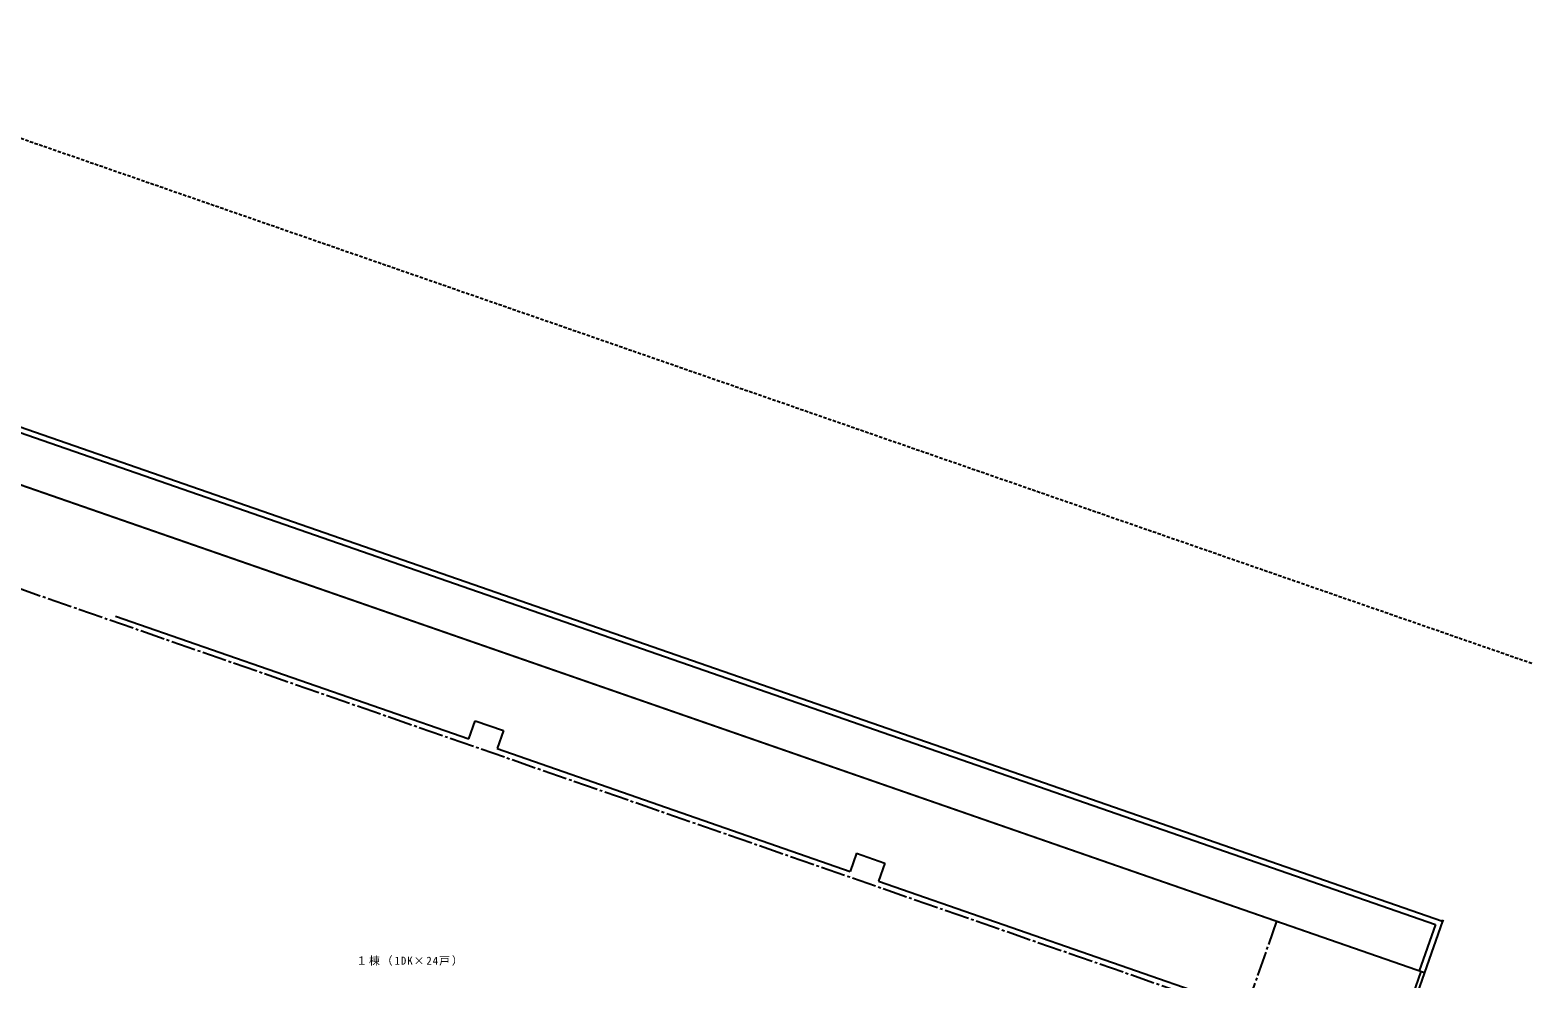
# Model space of a CAD drawing. Units: millimetres at full size, sheet at 1:50; details may follow other scales. Extents: x -203252 to 31334, y -69111 to 25373.
# Drawn here: x -178785 to -151181, y -20846 to -3466 of the extents above; entities that cross this region are included whole.
import ezdxf

# ---------------------------------------------------------------- set-up
doc = ezdxf.new("R2010")
doc.units = ezdxf.units.MM
doc.header["$LTSCALE"] = 50
doc.header["$PDMODE"] = 32
doc.header["$PDSIZE"] = 25
doc.linetypes.add('CHAIN2', pattern=[12, 9, -1, 1, -1])
doc.linetypes.add('DASHED1', pattern=[1.8, 1.2, -0.6])
doc.layers.add('2-2', color=3, linetype='Continuous')
doc.layers.add('2-3', color=7, linetype='Continuous')
doc.styles.add('ＭＳ ゴシック', font='')
doc.styles.get('ＭＳ ゴシック').set_extended_font_data('MS Gothic')

msp = doc.modelspace()

# ---------------------------------------------------------------- linework, layer by layer
at = {"layer": '2-2', "color": 7, "linetype": 'CHAIN2'}
for p, q in [((-200561.09, -6196.44), (-136705.19, -28381.69)), ((-155951.35, -19789.51), (-163499.59, -41515.63))]:
    msp.add_line(p, q, dxfattribs=at)
at = {"layer": '2-2'}
for p, q in [((-177219.92, -14199.92), (-170749.32, -16447.98)), ((-170749.32, -16447.98), (-170634.45, -16117.37)), ((-170634.45, -16117.37), (-170114.92, -16297.87)), ((-170114.92, -16297.87), (-170229.78, -16628.48)), ((-170229.78, -16628.48), (-163759.18, -18876.55)), ((-163644.31, -18545.93), (-163759.18, -18876.55)), ((-163644.31, -18545.93), (-163124.77, -18726.43)), ((-163124.77, -18726.43), (-163239.64, -19057.05)), ((-163239.64, -19057.05), (-156811.54, -21290.34))]:
    msp.add_line(p, q, dxfattribs=at)
at = {"layer": '2-2', "color": 4, "linetype": 'CHAIN2'}
msp.add_line((-153306.43, -20708.43), (-159870.12, -39600.71), dxfattribs=at)
at = {"layer": '2-2', "color": 7}
msp.add_lwpolyline([(-186622.96, -9133.38), (-153240.31, -20731.4), (-153683.36, -22006.63)], dxfattribs=at)
at = {"layer": '2-3', "color": 4, "linetype": 'DASHED1'}
msp.add_line((-184653.86, -3465.69), (-151271.21, -15063.72), dxfattribs=at)
at = {"layer": '2-3', "color": 4}
for p, q in [((-186294.78, -8188.76), (-152912.13, -19786.79)), ((-186233.14, -8316.04), (-153039.41, -19848.43)), ((-186622.96, -9133.38), (-153240.31, -20731.4)), ((-153039.41, -19848.43), (-153334.77, -20698.58)), ((-152912.13, -19786.79), (-153240.31, -20731.4))]:
    msp.add_line(p, q, dxfattribs=at)
at = {"layer": '2-3'}
msp.add_point((-152912.13, -19786.79), dxfattribs=at)

# ---------------------------------------------------------------- texts
at = {"layer": '2-2', "color": 7, "insert": (-172811.67, -20605.61), "char_height": 146.6, "attachment_point": 7, "style": 'ＭＳ ゴシック'}
msp.add_mtext('\\T1.17;１棟（1DK×24戸）', dxfattribs=at)

doc.saveas('drawing.dxf')
